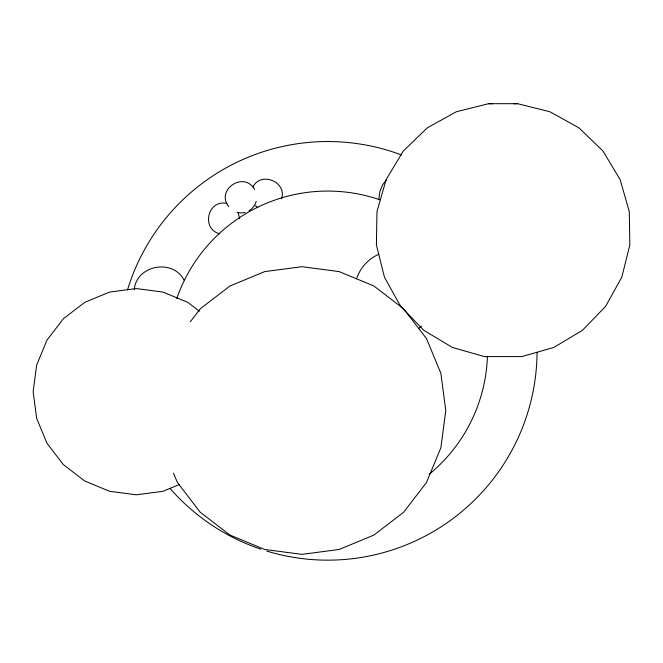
<?xml version="1.0" encoding="UTF-8"?>
<svg xmlns="http://www.w3.org/2000/svg" width="663" height="663" viewBox="0 0 663 663"><rect width="100%" height="100%" fill="white"/><g stroke="black" fill="none" stroke-linecap="round" stroke-linejoin="round"><path stroke-width="0.99" d="M134.291 289.507C136.379 265.125 172.828 258.363 183.991 280.026M281.651 198.693C286.98 181.861 261.081 171.129 252.943 186.8M378.855 198.999L379.824 191.624L382.667 184.753L386.628 179.59M256.25 201.353L254.683 205.132L252.189 208.373L248.948 210.867M356.528 278.808C360.075 268.059 368.321 258.628 378.846 254.31M190.347 321.712L200.234 308.825L230.02 285.968L264.711 271.598L301.938 266.7L339.166 271.598L373.857 285.968L403.651 308.825L426.508 338.619L440.878 373.31L445.776 410.538L440.878 447.765L426.508 482.449L403.651 512.242L373.857 535.099L339.166 549.47L301.938 554.367L264.711 549.47L230.02 535.099L200.234 512.242L177.377 482.449L173.491 473.075M418.328 328.682L421.527 326.237M179.234 484.562L162.965 491.3L136.28 494.813L109.586 491.3L84.715 480.998L63.358 464.614L46.965 443.249L36.664 418.378L33.15 391.684L36.664 364.998L46.965 340.127L63.358 318.762L84.715 302.378L109.586 292.076L136.28 288.562L162.965 292.076L187.844 302.378L199.339 311.204M488.614 103.693L456.31 111.765L427.196 127.926L403.253 151.073L386.123 179.623L376.965 211.638L376.402 244.929L384.474 277.233L400.634 306.347L423.781 330.282L452.332 347.42L484.346 356.578L521.905 356.578L553.92 347.42L582.47 330.282L605.617 306.347L621.778 277.233L629.85 244.929L629.286 211.638L620.129 179.623L602.999 151.073L579.056 127.926L549.942 111.765L517.637 103.693L488.614 103.693L492.485 103.76M245.169 212.433L241.108 212.964L237.056 212.433M513.767 103.76L517.637 103.693M226.928 203.433C207.693 199.074 200.732 229.075 219.826 233.84M255.429 205.721L257.866 207.585M254.683 189.461C243.967 170.59 215.243 189.775 228.785 206.757M238.241 212.757L239.558 218.699M537.055 352.691A209.309 209.309 0 0 1 266.808 551.086M260.866 549.179A209.309 209.309 0 0 1 169.977 488.382M127.511 289.897A209.309 209.309 0 0 1 401.48 154.951M487.438 356.28A159.783 159.783 0 0 1 429.168 474.31M176.806 298.449A159.783 159.783 0 0 1 380.148 199.903"/></g></svg>
